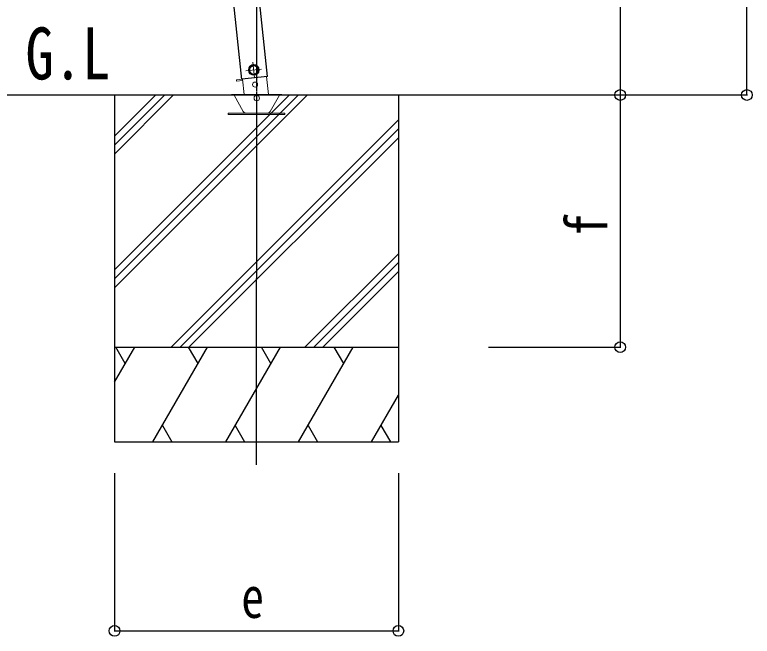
# Model space of a CAD drawing. Units: millimetres, scale not verified. Extents: x -10512 to 10512, y -7425 to 7425.
# Drawn here: x -4245 to -3076, y -4754 to -3768 of the extents above; entities that cross this region are included whole.
import ezdxf
from ezdxf.enums import TextEntityAlignment as Align

# ---------------------------------------------------------------- set-up
doc = ezdxf.new("R2010")
doc.units = ezdxf.units.MM
doc.header["$LTSCALE"] = 30
for name, color, linetype in [('0-2_USER1', 3, 'Continuous'), ('0-3_YKK_12', 2, 'Continuous'), ('0-5_YKK_A1', 4, 'Continuous'), ('0-6_YKK_D', 6, 'Continuous')]:
    doc.layers.add(name, color=color, linetype=linetype)
doc.layers.add('0-4_YKK_13', color=4, linetype='Continuous', lineweight=18)
doc.styles.add('ＭＳ ゴシック', font='')
doc.styles.get('ＭＳ ゴシック').set_extended_font_data('MS Gothic')

msp = doc.modelspace()

# ---------------------------------------------------------------- linework, layer by layer
at = {"layer": '0-3_YKK_12'}
msp.add_line((-3861.59, -4481.85), (-3861.14, -3889.92), dxfattribs=at)
at = {"layer": '0-4_YKK_13'}
for p, q in [((-3864.55, -3867.72), (-3867.16, -3842.85)), ((-3878.29, -3856.59), (-3853.42, -3853.98)), ((-3884.91, -3870.03), (-3844.14, -3865.74)), ((-3883.51, -3869.88), (-3880.98, -3894.01)), ((-3842.57, -3894.01), (-3845.52, -3865.89)), ((-3893.33, -3871.22), (-3883.48, -3870.18)), ((-3883.48, -3870.18), (-3893.33, -3871.21)), ((-3893.33, -3871.22), (-3893.12, -3873.2)), ((-3883.27, -3872.17), (-3893.12, -3873.2)), ((-3901.14, -3894.01), (-3821.14, -3894.01)), ((-3901.14, -3895.01), (-3901.14, -3894.01)), ((-3901.14, -3895.01), (-3821.14, -3895.01)), ((-3882.45, -3921.01), (-3897.17, -3895.51)), ((-3825.11, -3895.51), (-3839.83, -3921.01)), ((-3821.14, -3894.01), (-3821.14, -3895.01))]:
    msp.add_line(p, q, dxfattribs=at)
for points in [[(-3866.64, -3847.82), (-3872.71, -3852.23), (-3871.93, -3859.7), (-3865.07, -3862.75), (-3859, -3858.34), (-3859.78, -3850.87)], [(-3816.39, -3926.01), (-3816.39, -3924.01), (-3906.39, -3924.01), (-3906.39, -3926.01)]]:
    msp.add_lwpolyline(points, close=True, dxfattribs=at)
msp.add_lwpolyline([(-3893.33, -3871.21), (-3893.12, -3873.2), (-3883.27, -3872.17)], dxfattribs=at)
for centre, radius in [((-3865.86, -3855.28), 8.5), ((-3865.86, -3855.28), 7.7), ((-3865.86, -3855.28), 6.5), ((-3863.81, -3878.47), 4)]:
    msp.add_circle(centre, radius, dxfattribs=at)
for centre, radius, start, end in [((-3898.03, -3896.01), 1, 30, 90), ((-3861.14, -3900.01), 4.25, 183.37229, 176.62771), ((-3824.24, -3896.01), 1, 90, 150), ((-3877.25, -3918.01), 6, 210, 270), ((-3845.02, -3918.01), 6, 270, 330)]:
    msp.add_arc(centre, radius, start, end, dxfattribs=at)
at = {"layer": '0-5_YKK_A1'}
for p, q in [((-3844.14, -3865.74), (-3902.71, -3308.47)), ((-3884.88, -3870.36), (-3943.49, -3312.76)), ((-3844.14, -3865.74), (-3884.92, -3870.03)), ((-5980.3, -3895), (-3331.82, -3895)), ((-4086.58, -3895.01), (-4086.58, -4445.01)), ((-4086.58, -4172.54), (-3809.05, -3895.01)), ((-4086.58, -4186.68), (-3794.91, -3895.01)), ((-4086.58, -4200.82), (-3780.76, -3895.01)), ((-4086.58, -3988.69), (-3992.9, -3895.01)), ((-4086.58, -3974.55), (-4007.04, -3895.01)), ((-4086.58, -3960.41), (-4021.18, -3895.01)), ((-3636.58, -3895.01), (-3636.58, -4445.01)), ((-3996.92, -4295.01), (-3636.58, -3934.67)), ((-3982.78, -4295.01), (-3636.58, -3948.82)), ((-3968.64, -4295.01), (-3636.58, -3962.96)), ((-3784.79, -4295.01), (-3636.58, -4146.8)), ((-3770.65, -4295.01), (-3636.58, -4160.95)), ((-3756.5, -4295.01), (-3636.58, -4175.09)), ((-4086.58, -4295.01), (-3636.58, -4295.01)), ((-4086.58, -4350.35), (-4054.63, -4295.01)), ((-4069.63, -4320.99), (-4084.63, -4295.01)), ((-4025.76, -4445.01), (-3939.16, -4295.01)), ((-3954.16, -4320.99), (-3969.16, -4295.01)), ((-3910.29, -4445.01), (-3823.69, -4295.01)), ((-3838.69, -4320.99), (-3853.69, -4295.01)), ((-3794.82, -4445.01), (-3708.22, -4295.01)), ((-3723.22, -4320.99), (-3738.22, -4295.01)), ((-3679.35, -4445.01), (-3636.58, -4370.93)), ((-4010.76, -4419.03), (-3995.76, -4445.01)), ((-3895.29, -4419.03), (-3880.29, -4445.01)), ((-3779.82, -4419.03), (-3764.82, -4445.01)), ((-3664.35, -4419.03), (-3649.35, -4445.01)), ((-4086.58, -4445.01), (-3636.58, -4445.01))]:
    msp.add_line(p, q, dxfattribs=at)
at = {"layer": '0-6_YKK_D'}
for p, q in [((-3084.07, -3895), (-3084.07, -1488.58)), ((-3284.86, -1692.42), (-3284.86, -3895)), ((-3861.14, -3888.92), (-3860.85, -3506.41)), ((-3635.58, -3895), (-3283.86, -3895)), ((-3635.58, -3895), (-3083.07, -3895)), ((-3522.49, -3895.01), (-3283.86, -3895.01)), ((-3284.86, -3895.01), (-3284.86, -4295.01)), ((-3493.88, -4295.01), (-3283.86, -4295.01)), ((-4086.58, -4495.01), (-4086.58, -4746.01)), ((-3636.58, -4495.01), (-3636.58, -4746.01)), ((-4086.58, -4745.01), (-3636.58, -4745.01))]:
    msp.add_line(p, q, dxfattribs=at)
for centre in [(-3284.86, -3895), (-3284.86, -3895.01), (-3084.07, -3895), (-3284.86, -4295.01), (-4086.58, -4745.01), (-3636.58, -4745.01)]:
    msp.add_circle(centre, 8.5, dxfattribs=at)

# ---------------------------------------------------------------- texts
at = {"layer": '0-2_USER1', "style": 'ＭＳ ゴシック', "width": 0.8}
msp.add_text('G.L', height=82.48, dxfattribs=at).set_placement((-4227.87, -3895.03), align=Align.BOTTOM_LEFT)
at = {"layer": '0-6_YKK_D', "style": 'ＭＳ ゴシック', "width": 0.8}
msp.add_text('f', height=65.98, rotation=90, dxfattribs=at).set_placement((-3285.66, -4119.01), align=Align.BOTTOM_LEFT)
msp.add_text('e', height=65.98, dxfattribs=at).set_placement((-3885.58, -4744.21), align=Align.BOTTOM_LEFT)

doc.saveas('drawing.dxf')
